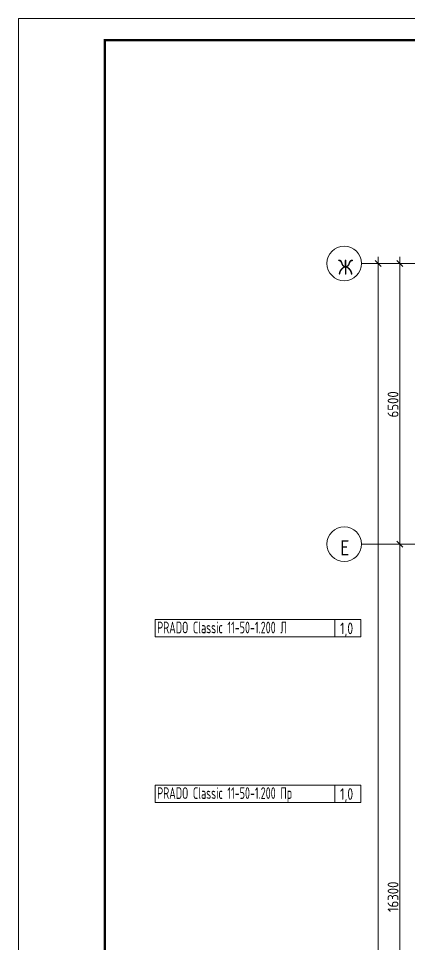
# Model space of a CAD drawing. Header units: millimetres. Extents: x -3929 to 624051, y 52832 to 514950.
# Drawn here: x 155759 to 164791, y 266165 to 287586 of the extents above; entities that cross this region are included whole.
import ezdxf
from ezdxf.enums import TextEntityAlignment as Align

# ---------------------------------------------------------------- set-up
doc = ezdxf.new("R2010")
doc.units = ezdxf.units.MM
doc.linetypes.add('ADSK_Линия сетки', pattern=[25, 20, -2.5, 0, -2.5])
for name, color, linetype in [('9_Форматы', 7, 'Continuous'), ('ПРИБОРЫ', 3, 'Continuous'), ('статистика приборов', 252, 'Continuous'), ('стояки', 7, 'Continuous')]:
    doc.layers.add(name, color=color, linetype=linetype)
for name, color, linetype, lineweight in [('ОВ-рамка', 7, 'Continuous', 30), ('Оси', 253, 'Continuous', 9), ('Размеры', 7, 'Continuous', 9)]:
    doc.layers.add(name, color=color, linetype=linetype, lineweight=lineweight)
doc.styles.add('GOST Common', font='GOST_Common.ttf', dxfattribs={"width": 0.9, "height": 350})
doc.styles.add('GOST Common_1', font='GOST_Common.ttf', dxfattribs={"width": 0.9, "height": 250})
doc.styles.add('СТИЛЬ', font='simplex.shx', dxfattribs={"width": 0.65})

# ---------------------------------------------------------------- blocks, each defined once
blk = doc.blocks.new('2 этаж')
at = {"color": 253, "linetype": 'ByBlock', "lineweight": 0}
for p, q in [((354900, -128373), (354758, -128232)), ((355399, -128373), (355258, -128232)), ((355258, -134732), (355399, -134873)), ((355399, -134873), (355258, -134732))]:
    blk.add_line(p, q, dxfattribs=at)
at = {"layer": 'Оси', "color": 253, "linetype": 'ADSK_Линия сетки', "lineweight": 0}
for p, q in [((354441, -128302), (420560, -128302)), ((354441, -134802), (420560, -134802))]:
    blk.add_line(p, q, dxfattribs=at)
at = {"layer": 'Оси', "color": 253, "lineweight": 0}
for centre, start, end in [((354041, -128302), 90, 270), ((354041, -128302), 270, 90), ((354041, -134802), 90, 270), ((354041, -134802), 270, 90)]:
    blk.add_arc(centre, 400, start, end, dxfattribs=at)
at = {"layer": 'Размеры', "color": 253, "lineweight": 0}
for p, q in [((354779, -128302), (354679, -128302)), ((354829, -128152), (354829, -171502)), ((355278, -128302), (355178, -128302)), ((355328, -128152), (355328, -134952)), ((355328, -134652), (355328, -151252)), ((355278, -134802), (355178, -134802)), ((355278, -134802), (355178, -134802))]:
    blk.add_line(p, q, dxfattribs=at)
at = {"layer": 'Оси', "color": 253, "lineweight": 0, "style": 'GOST Common', "width": 0.9}
for s, p in [('Ж', (353898, -128562)), ('Е', (353945, -135062))]:
    blk.add_text(s, height=350, dxfattribs=at).set_placement(p)
at = {"layer": 'Размеры', "color": 253, "lineweight": 0, "style": 'GOST Common_1', "width": 0.9}
for s, p in [('6500', (355298, -131867)), ('16300', (355298, -143324))]:
    blk.add_text(s, height=250, rotation=90, dxfattribs=at).set_placement(p)
blk = doc.blocks.new('*U2998')
at = {"layer": '9_Форматы', "color": 7, "linetype": 'Continuous', "lineweight": 9, "ltscale": 100}
blk.add_lwpolyline([(5, -5), (5, 589), (-836, 589), (-836, -5)], close=True, dxfattribs=at)
at = {"layer": '9_Форматы', "color": 7, "linetype": 'Continuous', "lineweight": 9, "ltscale": 100, "const_width": 0.5}
blk.add_lwpolyline([(0, 0), (0, 584), (-816, 584), (-816, 0)], close=True, dxfattribs=at)

msp = doc.modelspace()

# ---------------------------------------------------------------- linework, layer by layer
at = {"layer": 'ПРИБОРЫ', "color": 7, "lineweight": 15}
for p, q in [((158927.655, 273666.279), (163687.275, 273666.279)), ((158927.655, 273666.279), (163687.275, 273666.279)), ((158927.655, 273666.279), (158927.655, 273266.279)), ((163087.275, 273666.279), (163087.275, 273266.279)), ((163687.275, 273666.279), (163687.275, 273266.279)), ((158927.655, 273266.279), (163687.275, 273266.279)), ((158927.655, 269830.987), (163687.275, 269830.987)), ((158927.655, 269830.987), (163687.275, 269830.987)), ((158927.655, 269830.987), (158927.655, 269430.987)), ((163087.275, 269830.987), (163087.275, 269430.987)), ((163687.275, 269830.987), (163687.275, 269430.987)), ((158927.655, 269430.987), (163687.275, 269430.987))]:
    msp.add_line(p, q, dxfattribs=at)

# ---------------------------------------------------------------- block references
at = {"layer": 'ОВ-рамка', "ltscale": 100, "transparency": 33554687, "xscale": 100, "yscale": 100, "zscale": 100}
msp.add_blockref('*U2998', (239358.797, 228686.123), dxfattribs=at)
at = {"layer": 'стояки', "color": 5, "lineweight": 40}
msp.add_blockref('2 этаж', (-190738.98, 410215.433), dxfattribs=at)

# ---------------------------------------------------------------- texts
at = {"layer": 'статистика приборов', "color": 7, "style": 'СТИЛЬ', "width": 0.6}
for s, p in [('PRADO Classic 11-50-1.200 Л      ', (158970.631, 273348.132)), ('PRADO Classic 11-50-1.200 Пр      ', (158970.631, 269512.841))]:
    msp.add_text(s, height=270, dxfattribs=at).set_placement(p)
at = {"layer": 'статистика приборов', "color": 7, "style": 'СТИЛЬ', "width": 0.7}
for p in [(163358.341, 273326.73), (163358.341, 269491.439)]:
    msp.add_text('1,0', height=270, dxfattribs=at).set_placement(p, align=Align.CENTER)

doc.saveas('drawing.dxf')
